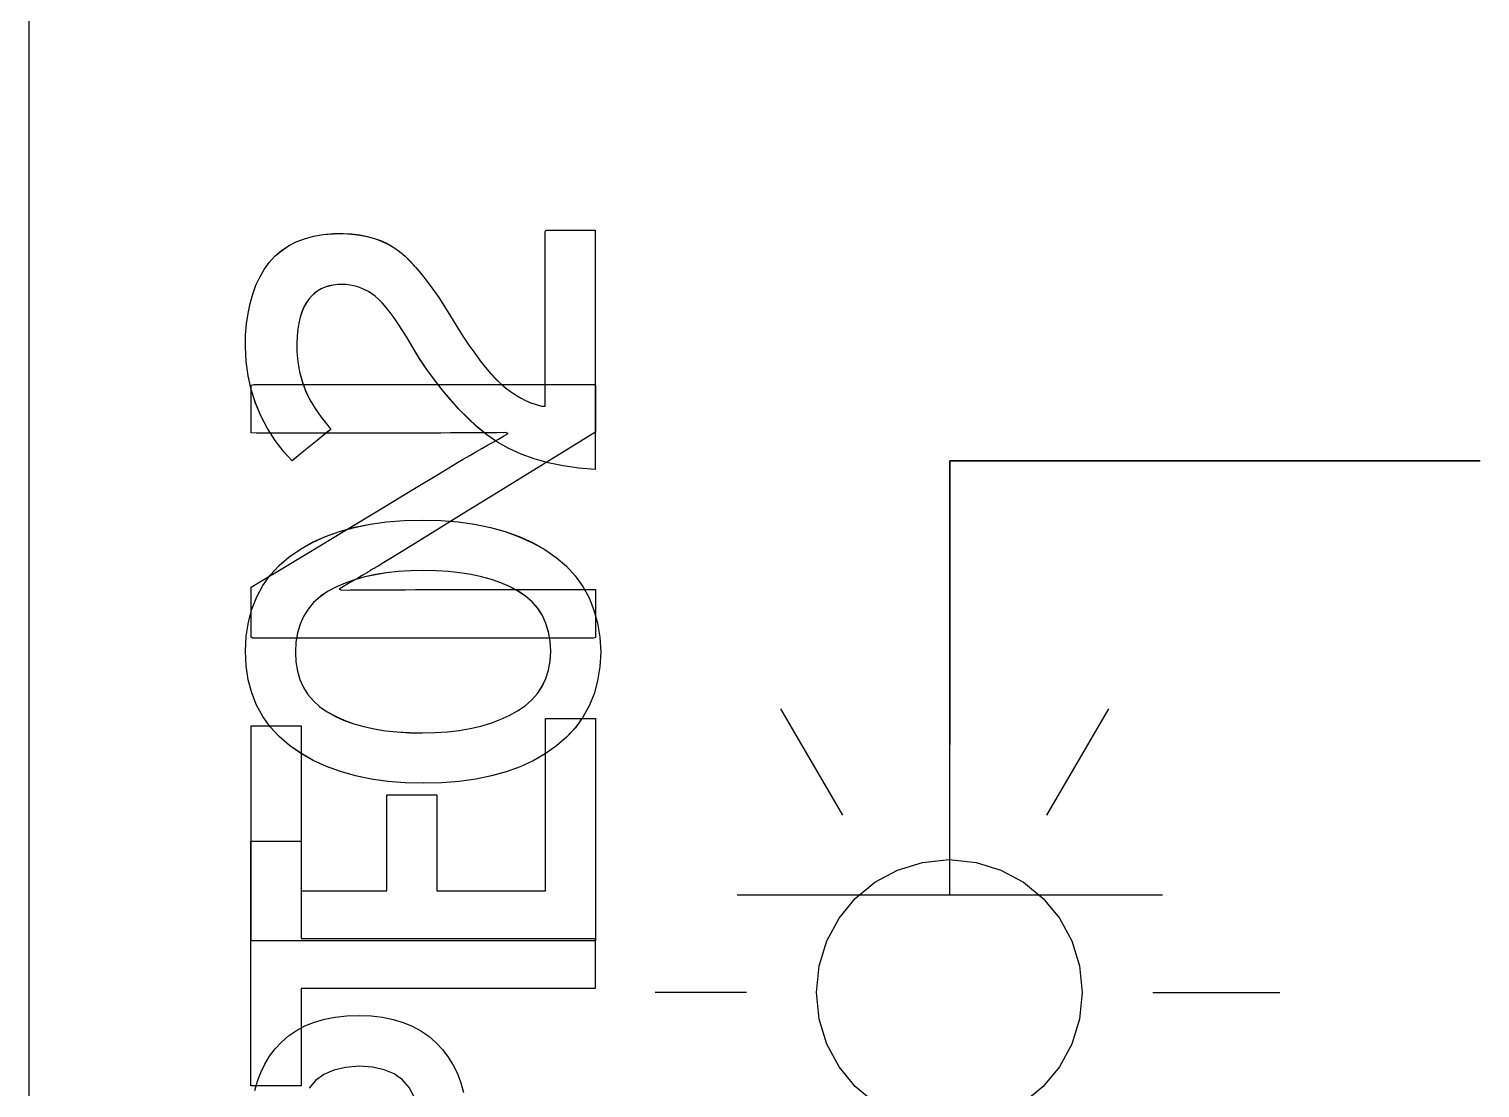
# Model space of a CAD drawing. Extents: x 1 to 47.7, y 0.2 to 35.
# Drawn here: x 34.5485 to 34.9579, y 3.8583 to 4.157 of the extents above; entities that cross this region are included whole.
import ezdxf

# ---------------------------------------------------------------- set-up
doc = ezdxf.new("R2010")
doc.units = 0
doc.header["$MEASUREMENT"] = 0
for name, color, linetype in [('5_1___24__TARGET_LEDS___12', 7, 'CONTINUOUS'), ('6_2___8__INDEPENDENT_INPUT', 7, 'CONTINUOUS'), ('6_3___8__OPTOISO_INDEPENDE', 7, 'CONTINUOUS'), ('6_4___24__OPTOISO_INDEPEND', 7, 'CONTINUOUS'), ('6_6___8__INDEPENDENT_INPUT', 7, 'CONTINUOUS'), ('6_7___8__OPTOISO_INDEPENDE', 7, 'CONTINUOUS'), ('7_0_____DWG', 7, 'CONTINUOUS')]:
    doc.layers.add(name, color=color, linetype=linetype)

msp = doc.modelspace()

# ---------------------------------------------------------------- linework, layer by layer
at = {"layer": '5_1___24__TARGET_LEDS___12'}
msp.add_lwpolyline([(34.70836, 4.04327), (34.70614, 4.0419), (34.7002, 4.03824), (34.69166, 4.03299), (34.68162, 4.0268), (34.67119, 4.02038), (34.66146, 4.01439), (34.65356, 4.00952), (34.64857, 4.00645), (34.64696, 4.00547), (34.64544, 4.00456), (34.64396, 4.00368), (34.64252, 4.00283), (34.64112, 4.002), (34.63977, 4.00121), (34.63847, 4.00044), (34.6372, 3.99971), (34.63598, 3.999), (34.63677, 3.99871), (34.63911, 3.99872), (34.64152, 3.99872), (34.644, 3.99873), (34.64657, 3.99875), (34.6492, 3.99876), (34.65192, 3.99879), (34.65471, 3.99881), (34.65757, 3.99884), (34.65935, 3.99885), (34.66387, 3.99885), (34.67068, 3.99885), (34.67886, 3.99885), (34.68749, 3.99885), (34.69567, 3.99885), (34.70247, 3.99885), (34.70699, 3.99885), (34.70836, 3.99884), (34.70836, 3.9982), (34.70836, 3.99677), (34.70836, 3.99479), (34.70836, 3.9925), (34.70836, 3.99016), (34.70836, 3.98802), (34.70836, 3.98632), (34.70836, 3.98532), (34.70768, 3.98515), (34.70138, 3.98515), (34.68992, 3.98515), (34.67507, 3.98515), (34.65857, 3.98515), (34.64221, 3.98515), (34.62773, 3.98515), (34.6169, 3.98515), (34.61149, 3.98515), (34.61118, 3.98542), (34.61118, 3.9866), (34.61118, 3.98847), (34.61118, 3.99076), (34.61118, 3.99323), (34.61118, 3.9956), (34.61118, 3.99761), (34.61118, 3.99901), (34.61118, 3.99954), (34.61334, 4.00084), (34.61912, 4.00433), (34.62743, 4.00934), (34.6372, 4.01523), (34.64735, 4.02136), (34.65681, 4.02707), (34.66451, 4.03171), (34.66936, 4.03464), (34.67102, 4.03563), (34.67282, 4.03668), (34.67457, 4.03769), (34.67625, 4.03865), (34.67786, 4.03957), (34.67942, 4.04045), (34.68091, 4.04129), (34.68234, 4.04208), (34.68371, 4.04283), (34.68293, 4.04312), (34.68052, 4.04309), (34.67804, 4.04307), (34.6755, 4.04305), (34.67288, 4.04303), (34.6702, 4.04302), (34.66745, 4.04301), (34.66464, 4.043), (34.66175, 4.043), (34.65998, 4.043), (34.65547, 4.043), (34.6487, 4.043), (34.64056, 4.043), (34.63196, 4.043), (34.62382, 4.043), (34.61704, 4.043), (34.61254, 4.043), (34.61118, 4.04301), (34.61118, 4.04364), (34.61118, 4.04507), (34.61118, 4.04706), (34.61118, 4.04934), (34.61118, 4.05168), (34.61118, 4.05382), (34.61118, 4.05552), (34.61118, 4.05653), (34.61186, 4.05669), (34.61816, 4.05669), (34.62962, 4.05669), (34.64447, 4.05669), (34.66096, 4.05669), (34.67733, 4.05669), (34.69181, 4.05669), (34.70264, 4.05669), (34.70805, 4.05669), (34.70836, 4.05644), (34.70836, 4.05534), (34.70836, 4.0536), (34.70836, 4.05146), (34.70836, 4.04916), (34.70836, 4.04695), (34.70836, 4.04506), (34.70836, 4.04376)], close=True, dxfattribs=at)
for points in [[(34.95798, 4.03519), (34.80829, 4.03519), (34.80828, 3.95518)], [(34.77814, 3.93519), (34.76065, 3.96521)], [(34.83568, 3.93519), (34.85318, 3.96521)], [(34.70836, 3.89977), (34.61118, 3.89977), (34.61118, 3.96042), (34.62528, 3.96042), (34.62528, 3.91387), (34.64943, 3.91387), (34.64943, 3.94092), (34.66353, 3.94092), (34.66353, 3.91387), (34.69425, 3.91387), (34.69425, 3.96247), (34.70836, 3.96247), (34.70836, 3.89977)], [(34.78719, 3.85409), (34.78164, 3.85867), (34.77706, 3.86422), (34.7736, 3.87059), (34.77142, 3.87763), (34.77066, 3.88518), (34.77142, 3.89274), (34.7736, 3.89977), (34.77706, 3.90614), (34.78164, 3.91169), (34.78719, 3.91627), (34.79357, 3.91972), (34.80061, 3.9219), (34.80817, 3.92267), (34.81573, 3.9219), (34.82276, 3.91972), (34.82913, 3.91627), (34.83468, 3.91169), (34.83926, 3.90614), (34.84271, 3.89977), (34.8449, 3.89274), (34.84566, 3.88518), (34.8449, 3.87763), (34.84271, 3.87059), (34.83926, 3.86422), (34.83468, 3.85867), (34.82913, 3.85409)], [(34.75094, 3.88518), (34.72515, 3.88518)], [(34.86566, 3.88518), (34.90141, 3.88518)], [(34.61217, 3.85751), (34.61291, 3.86014), (34.61385, 3.86262), (34.61499, 3.86497), (34.61634, 3.86719), (34.6179, 3.86926), (34.61968, 3.87121), (34.62169, 3.87295), (34.62391, 3.87446), (34.62634, 3.87574), (34.62898, 3.87679), (34.63182, 3.87762), (34.63487, 3.87822), (34.63813, 3.8786), (34.6416, 3.87874), (34.645, 3.87859), (34.6482, 3.87821), (34.65121, 3.8776), (34.65402, 3.87676), (34.65663, 3.87569), (34.65905, 3.87439), (34.66128, 3.87285), (34.66331, 3.87109), (34.66514, 3.86911), (34.66676, 3.86699), (34.66817, 3.86471), (34.66936, 3.86229), (34.67034, 3.85971), (34.67111, 3.85699)], [(34.65713, 3.85572), (34.65576, 3.85836), (34.6539, 3.86052), (34.65155, 3.8622), (34.64872, 3.86341), (34.6454, 3.86413), (34.6416, 3.86437), (34.6378, 3.86404), (34.63448, 3.86326), (34.63166, 3.86202), (34.62933, 3.86033), (34.62748, 3.85818)]]:
    msp.add_lwpolyline(points, dxfattribs=at)
at = {"layer": '6_2___8__INDEPENDENT_INPUT'}
for points in [[(34.70825, 4.0327), (34.70359, 4.03311), (34.69917, 4.03375), (34.69498, 4.03462), (34.69104, 4.03573), (34.68733, 4.03707), (34.68386, 4.03865), (34.68063, 4.04046), (34.67763, 4.04251), (34.67488, 4.0448), (34.67229, 4.04724), (34.66979, 4.04977), (34.66738, 4.05241), (34.66507, 4.05516), (34.66285, 4.058), (34.66073, 4.06094), (34.6587, 4.06398), (34.65676, 4.06713), (34.65515, 4.06987), (34.65388, 4.0719), (34.65266, 4.07377), (34.65148, 4.07548), (34.65034, 4.07702), (34.64925, 4.0784), (34.64819, 4.07962), (34.64717, 4.08068), (34.64619, 4.08158), (34.64523, 4.08229), (34.64425, 4.0829), (34.64325, 4.08343), (34.64224, 4.08388), (34.64121, 4.08425), (34.64016, 4.08454), (34.63909, 4.08474), (34.638, 4.08487), (34.6369, 4.08492), (34.63559, 4.08488), (34.63433, 4.08473), (34.63313, 4.08448), (34.632, 4.08412), (34.63095, 4.08366), (34.62995, 4.08309), (34.62903, 4.08241), (34.62818, 4.08163), (34.6274, 4.08074), (34.62666, 4.07968), (34.62602, 4.07848), (34.62546, 4.07714), (34.625, 4.07565), (34.62463, 4.07403), (34.62434, 4.07226), (34.62415, 4.07036), (34.62404, 4.06831), (34.62406, 4.0659), (34.62432, 4.06306), (34.62481, 4.06028), (34.62555, 4.05758), (34.62652, 4.05495), (34.62774, 4.0524), (34.62919, 4.04991), (34.63088, 4.0475), (34.6328, 4.04515), (34.63361, 4.04403), (34.63282, 4.04339), (34.63147, 4.04229), (34.62976, 4.0409), (34.62789, 4.03938), (34.62605, 4.03789), (34.62444, 4.03658), (34.62325, 4.03562), (34.62269, 4.03516), (34.62048, 4.03761), (34.61797, 4.04089), (34.61578, 4.0443), (34.61391, 4.04783), (34.61238, 4.05148), (34.61117, 4.05525), (34.61029, 4.05915), (34.60974, 4.06317), (34.60951, 4.06731), (34.60959, 4.07063), (34.60984, 4.07377), (34.61026, 4.07675), (34.61084, 4.07956), (34.61158, 4.0822), (34.61249, 4.08468), (34.61357, 4.08699), (34.61481, 4.08913), (34.61623, 4.09111), (34.61787, 4.09288), (34.61969, 4.09444), (34.6217, 4.09579), (34.62388, 4.09691), (34.62623, 4.09782), (34.62877, 4.09851), (34.63148, 4.09899), (34.63437, 4.09925), (34.63714, 4.09928), (34.63952, 4.09915), (34.64178, 4.09887), (34.64393, 4.09845), (34.64597, 4.09788), (34.64791, 4.09717), (34.64973, 4.09632), (34.65145, 4.09533), (34.65305, 4.09419), (34.65458, 4.09286), (34.65612, 4.09135), (34.65767, 4.08966), (34.65925, 4.08781), (34.66085, 4.08578), (34.66246, 4.08358), (34.6641, 4.08122), (34.66575, 4.07868), (34.66743, 4.07597), (34.6692, 4.07306), (34.67093, 4.07034), (34.67261, 4.06781), (34.67424, 4.0655), (34.67581, 4.06338), (34.67732, 4.06147), (34.67879, 4.05976), (34.68019, 4.05825), (34.68155, 4.05694), (34.68292, 4.05578), (34.68431, 4.05472), (34.68573, 4.05377), (34.68716, 4.05293), (34.68862, 4.05219), (34.6901, 4.05156), (34.6916, 4.05103), (34.69312, 4.05061), (34.69415, 4.0506), (34.69415, 4.05349), (34.69415, 4.05908), (34.69415, 4.0665), (34.69415, 4.07484), (34.69415, 4.08324), (34.69415, 4.0908), (34.69415, 4.09664), (34.69415, 4.09988), (34.69431, 4.10025), (34.69532, 4.10025), (34.69704, 4.10025), (34.69921, 4.10025), (34.7016, 4.10025), (34.70395, 4.10025), (34.706, 4.10025), (34.70751, 4.10025), (34.70823, 4.10025), (34.70825, 4.09875), (34.70825, 4.09306), (34.70825, 4.08424), (34.70825, 4.07348), (34.70825, 4.062), (34.70825, 4.05098), (34.70825, 4.04162), (34.70825, 4.03513)], [(34.65949, 4.01846), (34.66464, 4.01833), (34.66955, 4.01794), (34.67422, 4.01729), (34.67865, 4.01638), (34.68284, 4.01521), (34.68679, 4.01378), (34.69051, 4.01209), (34.69399, 4.01013), (34.69722, 4.00792), (34.7001, 4.00544), (34.70261, 4.00272), (34.70474, 3.99975), (34.7065, 3.99654), (34.70789, 3.99307), (34.7089, 3.98936), (34.70954, 3.98541), (34.70981, 3.9812), (34.70955, 3.97704), (34.70891, 3.97312), (34.70791, 3.96945), (34.70653, 3.96602), (34.70479, 3.96283), (34.70267, 3.95989), (34.70019, 3.95719), (34.69734, 3.95474), (34.69416, 3.95253), (34.69073, 3.95057), (34.68706, 3.94888), (34.68313, 3.94745), (34.67896, 3.94628), (34.67454, 3.94537), (34.66986, 3.94472), (34.66494, 3.94433), (34.65976, 3.9442), (34.6546, 3.94433), (34.64968, 3.94473), (34.645, 3.94539), (34.64056, 3.94632), (34.63636, 3.9475), (34.6324, 3.94896), (34.62868, 3.95067), (34.6252, 3.95265), (34.62196, 3.95489), (34.61907, 3.95737), (34.61656, 3.96009), (34.61444, 3.96305), (34.61269, 3.96625), (34.61132, 3.9697), (34.61034, 3.97338), (34.60973, 3.9773), (34.60951, 3.98146), (34.60976, 3.98566), (34.61038, 3.98961), (34.61136, 3.99331), (34.61272, 3.99677), (34.61445, 3.99997), (34.61655, 4.00291), (34.61902, 4.00561), (34.62186, 4.00805), (34.62504, 4.01024), (34.62848, 4.01217), (34.63217, 4.01384), (34.6361, 4.01525), (34.64028, 4.01641), (34.64471, 4.0173), (34.64939, 4.01795), (34.65432, 4.01833)], [(34.65976, 4.00422), (34.65614, 4.00415), (34.65268, 4.00393), (34.64936, 4.00356), (34.6462, 4.00305), (34.6432, 4.0024), (34.64034, 4.0016), (34.63764, 4.00065), (34.63509, 3.99956), (34.63271, 3.9983), (34.63061, 3.99684), (34.62878, 3.99518), (34.62722, 3.99333), (34.62595, 3.99129), (34.62495, 3.98906), (34.62423, 3.98663), (34.62378, 3.98401), (34.62362, 3.9812), (34.62378, 3.97843), (34.62422, 3.97585), (34.62493, 3.97346), (34.62592, 3.97126), (34.62718, 3.96925), (34.62871, 3.96743), (34.63052, 3.96579), (34.63259, 3.96435), (34.63492, 3.96309), (34.63742, 3.96197), (34.64009, 3.961), (34.64291, 3.96019), (34.6459, 3.95953), (34.64905, 3.95903), (34.65237, 3.95868), (34.65585, 3.95848), (34.65949, 3.95844), (34.66309, 3.95852), (34.66653, 3.95875), (34.66982, 3.95913), (34.67295, 3.95966), (34.67593, 3.96035), (34.67875, 3.96119), (34.68141, 3.96218), (34.68392, 3.96333), (34.68631, 3.96462), (34.68848, 3.96607), (34.69037, 3.96771), (34.69198, 3.96954), (34.6933, 3.97155), (34.69433, 3.97375), (34.69507, 3.97613), (34.69553, 3.9787), (34.69571, 3.98146), (34.69554, 3.98427), (34.69508, 3.98689), (34.69435, 3.9893), (34.69333, 3.99153), (34.69203, 3.99355), (34.69044, 3.99538), (34.68858, 3.99701), (34.68643, 3.99845), (34.68407, 3.99968), (34.68159, 4.00074), (34.67895, 4.00166), (34.67615, 4.00244), (34.6732, 4.00308), (34.67008, 4.00358), (34.6668, 4.00393), (34.66336, 4.00415)]]:
    msp.add_lwpolyline(points, close=True, dxfattribs=at)
for points in [[(34.80829, 3.91269), (34.80829, 4.03519), (34.95794, 4.03519)], [(34.62531, 3.90039), (34.70825, 3.90039), (34.70825, 3.88628), (34.62531, 3.88628), (34.62531, 3.85883), (34.61107, 3.85883), (34.61107, 3.92788), (34.62531, 3.92788), (34.62531, 3.90039)], [(34.7483, 3.91269), (34.8683, 3.91269)]]:
    msp.add_lwpolyline(points, dxfattribs=at)
at = {"layer": '6_3___8__OPTOISO_INDEPENDE'}
for points in [[(34.70825, 4.0327), (34.70359, 4.03311), (34.69917, 4.03375), (34.69498, 4.03462), (34.69104, 4.03573), (34.68733, 4.03707), (34.68386, 4.03865), (34.68063, 4.04046), (34.67763, 4.04251), (34.67488, 4.0448), (34.67229, 4.04724), (34.66979, 4.04977), (34.66738, 4.05241), (34.66507, 4.05516), (34.66285, 4.058), (34.66073, 4.06094), (34.6587, 4.06398), (34.65676, 4.06713), (34.65515, 4.06987), (34.65388, 4.0719), (34.65266, 4.07377), (34.65148, 4.07548), (34.65034, 4.07702), (34.64925, 4.0784), (34.64819, 4.07962), (34.64717, 4.08068), (34.64619, 4.08158), (34.64523, 4.08229), (34.64425, 4.0829), (34.64325, 4.08343), (34.64224, 4.08388), (34.64121, 4.08425), (34.64016, 4.08454), (34.63909, 4.08474), (34.638, 4.08487), (34.6369, 4.08492), (34.63559, 4.08488), (34.63433, 4.08473), (34.63313, 4.08448), (34.632, 4.08412), (34.63095, 4.08366), (34.62995, 4.08309), (34.62903, 4.08241), (34.62818, 4.08163), (34.6274, 4.08074), (34.62666, 4.07968), (34.62602, 4.07848), (34.62546, 4.07714), (34.625, 4.07565), (34.62463, 4.07403), (34.62434, 4.07226), (34.62415, 4.07036), (34.62404, 4.06831), (34.62406, 4.0659), (34.62432, 4.06306), (34.62481, 4.06028), (34.62555, 4.05758), (34.62652, 4.05495), (34.62774, 4.0524), (34.62919, 4.04991), (34.63088, 4.0475), (34.6328, 4.04515), (34.63361, 4.04403), (34.63282, 4.04339), (34.63147, 4.04229), (34.62976, 4.0409), (34.62789, 4.03938), (34.62605, 4.03789), (34.62444, 4.03658), (34.62325, 4.03562), (34.62269, 4.03516), (34.62048, 4.03761), (34.61797, 4.04089), (34.61578, 4.0443), (34.61391, 4.04783), (34.61238, 4.05148), (34.61117, 4.05525), (34.61029, 4.05915), (34.60974, 4.06317), (34.60951, 4.06731), (34.60959, 4.07063), (34.60984, 4.07377), (34.61026, 4.07675), (34.61084, 4.07956), (34.61158, 4.0822), (34.61249, 4.08468), (34.61357, 4.08699), (34.61481, 4.08913), (34.61623, 4.09111), (34.61787, 4.09288), (34.61969, 4.09444), (34.6217, 4.09579), (34.62388, 4.09691), (34.62623, 4.09782), (34.62877, 4.09851), (34.63148, 4.09899), (34.63437, 4.09925), (34.63714, 4.09928), (34.63952, 4.09915), (34.64178, 4.09887), (34.64393, 4.09845), (34.64597, 4.09788), (34.64791, 4.09717), (34.64973, 4.09632), (34.65145, 4.09533), (34.65305, 4.09419), (34.65458, 4.09286), (34.65612, 4.09135), (34.65767, 4.08966), (34.65925, 4.08781), (34.66085, 4.08578), (34.66246, 4.08358), (34.6641, 4.08122), (34.66575, 4.07868), (34.66743, 4.07597), (34.6692, 4.07306), (34.67093, 4.07034), (34.67261, 4.06781), (34.67424, 4.0655), (34.67581, 4.06338), (34.67732, 4.06147), (34.67879, 4.05976), (34.68019, 4.05825), (34.68155, 4.05694), (34.68292, 4.05578), (34.68431, 4.05472), (34.68573, 4.05377), (34.68716, 4.05293), (34.68862, 4.05219), (34.6901, 4.05156), (34.6916, 4.05103), (34.69312, 4.05061), (34.69415, 4.0506), (34.69415, 4.05349), (34.69415, 4.05908), (34.69415, 4.0665), (34.69415, 4.07484), (34.69415, 4.08324), (34.69415, 4.0908), (34.69415, 4.09664), (34.69415, 4.09988), (34.69431, 4.10025), (34.69532, 4.10025), (34.69704, 4.10025), (34.69921, 4.10025), (34.7016, 4.10025), (34.70395, 4.10025), (34.706, 4.10025), (34.70751, 4.10025), (34.70823, 4.10025), (34.70825, 4.09875), (34.70825, 4.09306), (34.70825, 4.08424), (34.70825, 4.07348), (34.70825, 4.062), (34.70825, 4.05098), (34.70825, 4.04162), (34.70825, 4.03513)], [(34.65949, 4.01846), (34.66464, 4.01833), (34.66955, 4.01794), (34.67422, 4.01729), (34.67865, 4.01638), (34.68284, 4.01521), (34.68679, 4.01378), (34.69051, 4.01209), (34.69399, 4.01013), (34.69722, 4.00792), (34.7001, 4.00544), (34.70261, 4.00272), (34.70474, 3.99975), (34.7065, 3.99654), (34.70789, 3.99307), (34.7089, 3.98936), (34.70954, 3.98541), (34.70981, 3.9812), (34.70955, 3.97704), (34.70891, 3.97312), (34.70791, 3.96945), (34.70653, 3.96602), (34.70479, 3.96283), (34.70267, 3.95989), (34.70019, 3.95719), (34.69734, 3.95474), (34.69416, 3.95253), (34.69073, 3.95057), (34.68706, 3.94888), (34.68313, 3.94745), (34.67896, 3.94628), (34.67454, 3.94537), (34.66986, 3.94472), (34.66494, 3.94433), (34.65976, 3.9442), (34.6546, 3.94433), (34.64968, 3.94473), (34.645, 3.94539), (34.64056, 3.94632), (34.63636, 3.9475), (34.6324, 3.94896), (34.62868, 3.95067), (34.6252, 3.95265), (34.62196, 3.95489), (34.61907, 3.95737), (34.61656, 3.96009), (34.61444, 3.96305), (34.61269, 3.96625), (34.61132, 3.9697), (34.61034, 3.97338), (34.60973, 3.9773), (34.60951, 3.98146), (34.60976, 3.98566), (34.61038, 3.98961), (34.61136, 3.99331), (34.61272, 3.99677), (34.61445, 3.99997), (34.61655, 4.00291), (34.61902, 4.00561), (34.62186, 4.00805), (34.62504, 4.01024), (34.62848, 4.01217), (34.63217, 4.01384), (34.6361, 4.01525), (34.64028, 4.01641), (34.64471, 4.0173), (34.64939, 4.01795), (34.65432, 4.01833)], [(34.65976, 4.00422), (34.65614, 4.00415), (34.65268, 4.00393), (34.64936, 4.00356), (34.6462, 4.00305), (34.6432, 4.0024), (34.64034, 4.0016), (34.63764, 4.00065), (34.63509, 3.99956), (34.63271, 3.9983), (34.63061, 3.99684), (34.62878, 3.99518), (34.62722, 3.99333), (34.62595, 3.99129), (34.62495, 3.98906), (34.62423, 3.98663), (34.62378, 3.98401), (34.62362, 3.9812), (34.62378, 3.97843), (34.62422, 3.97585), (34.62493, 3.97346), (34.62592, 3.97126), (34.62718, 3.96925), (34.62871, 3.96743), (34.63052, 3.96579), (34.63259, 3.96435), (34.63492, 3.96309), (34.63742, 3.96197), (34.64009, 3.961), (34.64291, 3.96019), (34.6459, 3.95953), (34.64905, 3.95903), (34.65237, 3.95868), (34.65585, 3.95848), (34.65949, 3.95844), (34.66309, 3.95852), (34.66653, 3.95875), (34.66982, 3.95913), (34.67295, 3.95966), (34.67593, 3.96035), (34.67875, 3.96119), (34.68141, 3.96218), (34.68392, 3.96333), (34.68631, 3.96462), (34.68848, 3.96607), (34.69037, 3.96771), (34.69198, 3.96954), (34.6933, 3.97155), (34.69433, 3.97375), (34.69507, 3.97613), (34.69553, 3.9787), (34.69571, 3.98146), (34.69554, 3.98427), (34.69508, 3.98689), (34.69435, 3.9893), (34.69333, 3.99153), (34.69203, 3.99355), (34.69044, 3.99538), (34.68858, 3.99701), (34.68643, 3.99845), (34.68407, 3.99968), (34.68159, 4.00074), (34.67895, 4.00166), (34.67615, 4.00244), (34.6732, 4.00308), (34.67008, 4.00358), (34.6668, 4.00393), (34.66336, 4.00415)]]:
    msp.add_lwpolyline(points, close=True, dxfattribs=at)
for points in [[(34.80829, 3.91269), (34.80829, 4.03519), (34.95794, 4.03519)], [(34.62531, 3.90039), (34.70825, 3.90039), (34.70825, 3.88628), (34.62531, 3.88628), (34.62531, 3.85883), (34.61107, 3.85883), (34.61107, 3.92788), (34.62531, 3.92788), (34.62531, 3.90039)], [(34.7483, 3.91269), (34.8683, 3.91269)]]:
    msp.add_lwpolyline(points, dxfattribs=at)
at = {"layer": '6_4___24__OPTOISO_INDEPEND'}
for points in [[(34.70825, 4.03269), (34.70359, 4.03309), (34.69917, 4.03373), (34.69498, 4.03461), (34.69104, 4.03571), (34.68733, 4.03706), (34.68386, 4.03864), (34.68063, 4.04045), (34.67763, 4.0425), (34.67488, 4.04479), (34.67229, 4.04722), (34.66979, 4.04976), (34.66738, 4.0524), (34.66507, 4.05514), (34.66285, 4.05798), (34.66073, 4.06093), (34.6587, 4.06397), (34.65676, 4.06711), (34.65515, 4.06986), (34.65388, 4.07189), (34.65266, 4.07376), (34.65148, 4.07546), (34.65034, 4.07701), (34.64925, 4.07839), (34.64819, 4.07961), (34.64717, 4.08067), (34.64619, 4.08157), (34.64523, 4.08228), (34.64425, 4.08289), (34.64325, 4.08342), (34.64224, 4.08387), (34.64121, 4.08423), (34.64016, 4.08452), (34.63909, 4.08473), (34.638, 4.08486), (34.6369, 4.08491), (34.63559, 4.08486), (34.63433, 4.08472), (34.63313, 4.08447), (34.632, 4.08411), (34.63095, 4.08364), (34.62995, 4.08308), (34.62903, 4.0824), (34.62818, 4.08162), (34.6274, 4.08073), (34.62666, 4.07967), (34.62602, 4.07847), (34.62546, 4.07712), (34.625, 4.07564), (34.62463, 4.07402), (34.62434, 4.07225), (34.62415, 4.07034), (34.62404, 4.0683), (34.62406, 4.06589), (34.62432, 4.06304), (34.62481, 4.06027), (34.62555, 4.05757), (34.62652, 4.05494), (34.62774, 4.05238), (34.62919, 4.0499), (34.63088, 4.04748), (34.6328, 4.04514), (34.63361, 4.04402), (34.63282, 4.04337), (34.63147, 4.04228), (34.62976, 4.04089), (34.62789, 4.03937), (34.62605, 4.03787), (34.62444, 4.03657), (34.62325, 4.0356), (34.62269, 4.03515), (34.62048, 4.0376), (34.61797, 4.04088), (34.61578, 4.04428), (34.61391, 4.04781), (34.61238, 4.05146), (34.61117, 4.05524), (34.61029, 4.05914), (34.60974, 4.06316), (34.60951, 4.0673), (34.60959, 4.07061), (34.60984, 4.07376), (34.61026, 4.07673), (34.61084, 4.07955), (34.61158, 4.08219), (34.61249, 4.08467), (34.61357, 4.08698), (34.61481, 4.08912), (34.61623, 4.0911), (34.61787, 4.09287), (34.61969, 4.09443), (34.6217, 4.09577), (34.62388, 4.0969), (34.62623, 4.0978), (34.62877, 4.0985), (34.63148, 4.09897), (34.63437, 4.09923), (34.63714, 4.09927), (34.63952, 4.09913), (34.64178, 4.09885), (34.64393, 4.09843), (34.64597, 4.09787), (34.64791, 4.09716), (34.64973, 4.09631), (34.65145, 4.09531), (34.65305, 4.09417), (34.65458, 4.09285), (34.65612, 4.09133), (34.65767, 4.08965), (34.65925, 4.08779), (34.66085, 4.08577), (34.66246, 4.08357), (34.6641, 4.0812), (34.66575, 4.07866), (34.66743, 4.07595), (34.6692, 4.07305), (34.67093, 4.07032), (34.67261, 4.0678), (34.67424, 4.06548), (34.67581, 4.06337), (34.67732, 4.06145), (34.67879, 4.05974), (34.68019, 4.05823), (34.68155, 4.05693), (34.68292, 4.05577), (34.68431, 4.05471), (34.68573, 4.05376), (34.68716, 4.05292), (34.68862, 4.05218), (34.6901, 4.05154), (34.6916, 4.05102), (34.69312, 4.0506), (34.69415, 4.05058), (34.69415, 4.05348), (34.69415, 4.05907), (34.69415, 4.06648), (34.69415, 4.07483), (34.69415, 4.08323), (34.69415, 4.09079), (34.69415, 4.09663), (34.69415, 4.09986), (34.69431, 4.10023), (34.69532, 4.10023), (34.69704, 4.10023), (34.69921, 4.10023), (34.7016, 4.10023), (34.70395, 4.10023), (34.706, 4.10023), (34.70751, 4.10023), (34.70823, 4.10023), (34.70825, 4.09874), (34.70825, 4.09304), (34.70825, 4.08422), (34.70825, 4.07347), (34.70825, 4.06198), (34.70825, 4.05096), (34.70825, 4.04161), (34.70825, 4.03512)], [(34.65949, 4.01845), (34.66464, 4.01832), (34.66955, 4.01793), (34.67422, 4.01728), (34.67865, 4.01636), (34.68284, 4.01519), (34.68679, 4.01376), (34.69051, 4.01207), (34.69399, 4.01012), (34.69722, 4.0079), (34.7001, 4.00543), (34.70261, 4.00271), (34.70474, 3.99974), (34.7065, 3.99652), (34.70789, 3.99306), (34.7089, 3.98935), (34.70954, 3.98539), (34.70981, 3.98119), (34.70955, 3.97703), (34.70891, 3.97311), (34.70791, 3.96943), (34.70653, 3.966), (34.70479, 3.96282), (34.70267, 3.95988), (34.70019, 3.95718), (34.69734, 3.95472), (34.69416, 3.95251), (34.69073, 3.95056), (34.68706, 3.94887), (34.68313, 3.94744), (34.67896, 3.94627), (34.67454, 3.94536), (34.66986, 3.94471), (34.66494, 3.94432), (34.65976, 3.94419), (34.6546, 3.94432), (34.64968, 3.94472), (34.645, 3.94538), (34.64056, 3.9463), (34.63636, 3.94749), (34.6324, 3.94894), (34.62868, 3.95066), (34.6252, 3.95263), (34.62196, 3.95487), (34.61907, 3.95735), (34.61656, 3.96008), (34.61444, 3.96304), (34.61269, 3.96624), (34.61132, 3.96968), (34.61034, 3.97336), (34.60973, 3.97729), (34.60951, 3.98145), (34.60976, 3.98565), (34.61038, 3.9896), (34.61136, 3.9933), (34.61272, 3.99675), (34.61445, 3.99995), (34.61655, 4.0029), (34.61902, 4.0056), (34.62186, 4.00804), (34.62504, 4.01023), (34.62848, 4.01215), (34.63217, 4.01382), (34.6361, 4.01524), (34.64028, 4.01639), (34.64471, 4.01729), (34.64939, 4.01793), (34.65432, 4.01832)], [(34.65976, 4.0042), (34.65614, 4.00413), (34.65268, 4.00391), (34.64936, 4.00355), (34.6462, 4.00304), (34.6432, 4.00239), (34.64034, 4.00158), (34.63764, 4.00064), (34.63509, 3.99954), (34.63271, 3.99828), (34.63061, 3.99682), (34.62878, 3.99517), (34.62722, 3.99332), (34.62595, 3.99128), (34.62495, 3.98905), (34.62423, 3.98662), (34.62378, 3.984), (34.62362, 3.98119), (34.62378, 3.97842), (34.62422, 3.97584), (34.62493, 3.97345), (34.62592, 3.97125), (34.62718, 3.96923), (34.62871, 3.96741), (34.63052, 3.96578), (34.63259, 3.96434), (34.63492, 3.96307), (34.63742, 3.96195), (34.64009, 3.96099), (34.64291, 3.96018), (34.6459, 3.95952), (34.64905, 3.95902), (34.65237, 3.95867), (34.65585, 3.95847), (34.65949, 3.95843), (34.66309, 3.9585), (34.66653, 3.95873), (34.66982, 3.95911), (34.67295, 3.95965), (34.67593, 3.96033), (34.67875, 3.96117), (34.68141, 3.96217), (34.68392, 3.96332), (34.68631, 3.96461), (34.68848, 3.96606), (34.69037, 3.9677), (34.69198, 3.96953), (34.6933, 3.97154), (34.69433, 3.97374), (34.69507, 3.97612), (34.69553, 3.97869), (34.69571, 3.98145), (34.69554, 3.98426), (34.69508, 3.98687), (34.69435, 3.98929), (34.69333, 3.99151), (34.69203, 3.99354), (34.69044, 3.99537), (34.68858, 3.997), (34.68643, 3.99843), (34.68407, 3.99966), (34.68159, 4.00073), (34.67895, 4.00165), (34.67615, 4.00243), (34.6732, 4.00307), (34.67008, 4.00357), (34.6668, 4.00392), (34.66336, 4.00413)]]:
    msp.add_lwpolyline(points, close=True, dxfattribs=at)
for points in [[(34.80829, 3.91269), (34.80829, 4.03519), (34.95794, 4.03519)], [(34.62531, 3.90038), (34.70825, 3.90038), (34.70825, 3.88627), (34.62531, 3.88627), (34.62531, 3.85882), (34.61107, 3.85882), (34.61107, 3.92787), (34.62531, 3.92787), (34.62531, 3.90038)], [(34.74828, 3.91269), (34.86829, 3.91269)]]:
    msp.add_lwpolyline(points, dxfattribs=at)
at = {"layer": '6_6___8__INDEPENDENT_INPUT'}
for points in [[(34.70825, 4.0327), (34.70359, 4.03311), (34.69917, 4.03375), (34.69498, 4.03462), (34.69104, 4.03573), (34.68733, 4.03707), (34.68386, 4.03865), (34.68063, 4.04046), (34.67763, 4.04251), (34.67488, 4.0448), (34.67229, 4.04724), (34.66979, 4.04977), (34.66738, 4.05241), (34.66507, 4.05516), (34.66285, 4.058), (34.66073, 4.06094), (34.6587, 4.06398), (34.65676, 4.06713), (34.65515, 4.06987), (34.65388, 4.0719), (34.65266, 4.07377), (34.65148, 4.07548), (34.65034, 4.07702), (34.64925, 4.0784), (34.64819, 4.07962), (34.64717, 4.08068), (34.64619, 4.08158), (34.64523, 4.08229), (34.64425, 4.0829), (34.64325, 4.08343), (34.64224, 4.08388), (34.64121, 4.08425), (34.64016, 4.08454), (34.63909, 4.08474), (34.638, 4.08487), (34.6369, 4.08492), (34.63559, 4.08488), (34.63433, 4.08473), (34.63313, 4.08448), (34.632, 4.08412), (34.63095, 4.08366), (34.62995, 4.08309), (34.62903, 4.08241), (34.62818, 4.08163), (34.6274, 4.08074), (34.62666, 4.07968), (34.62602, 4.07848), (34.62546, 4.07714), (34.625, 4.07565), (34.62463, 4.07403), (34.62434, 4.07226), (34.62415, 4.07036), (34.62404, 4.06831), (34.62406, 4.0659), (34.62432, 4.06306), (34.62481, 4.06028), (34.62555, 4.05758), (34.62652, 4.05495), (34.62774, 4.0524), (34.62919, 4.04991), (34.63088, 4.0475), (34.6328, 4.04515), (34.63361, 4.04403), (34.63282, 4.04339), (34.63147, 4.04229), (34.62976, 4.0409), (34.62789, 4.03938), (34.62605, 4.03789), (34.62444, 4.03658), (34.62325, 4.03562), (34.62269, 4.03516), (34.62048, 4.03761), (34.61797, 4.04089), (34.61578, 4.0443), (34.61391, 4.04783), (34.61238, 4.05148), (34.61117, 4.05525), (34.61029, 4.05915), (34.60974, 4.06317), (34.60951, 4.06731), (34.60959, 4.07063), (34.60984, 4.07377), (34.61026, 4.07675), (34.61084, 4.07956), (34.61158, 4.0822), (34.61249, 4.08468), (34.61357, 4.08699), (34.61481, 4.08913), (34.61623, 4.09111), (34.61787, 4.09288), (34.61969, 4.09444), (34.6217, 4.09579), (34.62388, 4.09691), (34.62623, 4.09782), (34.62877, 4.09851), (34.63148, 4.09899), (34.63437, 4.09925), (34.63714, 4.09928), (34.63952, 4.09915), (34.64178, 4.09887), (34.64393, 4.09845), (34.64597, 4.09788), (34.64791, 4.09717), (34.64973, 4.09632), (34.65145, 4.09533), (34.65305, 4.09419), (34.65458, 4.09286), (34.65612, 4.09135), (34.65767, 4.08966), (34.65925, 4.08781), (34.66085, 4.08578), (34.66246, 4.08358), (34.6641, 4.08122), (34.66575, 4.07868), (34.66743, 4.07597), (34.6692, 4.07306), (34.67093, 4.07034), (34.67261, 4.06781), (34.67424, 4.0655), (34.67581, 4.06338), (34.67732, 4.06147), (34.67879, 4.05976), (34.68019, 4.05825), (34.68155, 4.05694), (34.68292, 4.05578), (34.68431, 4.05472), (34.68573, 4.05377), (34.68716, 4.05293), (34.68862, 4.05219), (34.6901, 4.05156), (34.6916, 4.05103), (34.69312, 4.05061), (34.69415, 4.0506), (34.69415, 4.05349), (34.69415, 4.05908), (34.69415, 4.0665), (34.69415, 4.07484), (34.69415, 4.08324), (34.69415, 4.0908), (34.69415, 4.09664), (34.69415, 4.09988), (34.69431, 4.10025), (34.69532, 4.10025), (34.69704, 4.10025), (34.69921, 4.10025), (34.7016, 4.10025), (34.70395, 4.10025), (34.706, 4.10025), (34.70751, 4.10025), (34.70823, 4.10025), (34.70825, 4.09875), (34.70825, 4.09306), (34.70825, 4.08424), (34.70825, 4.07348), (34.70825, 4.062), (34.70825, 4.05098), (34.70825, 4.04162), (34.70825, 4.03513)], [(34.65949, 4.01846), (34.66464, 4.01833), (34.66955, 4.01794), (34.67422, 4.01729), (34.67865, 4.01638), (34.68284, 4.01521), (34.68679, 4.01378), (34.69051, 4.01209), (34.69399, 4.01013), (34.69722, 4.00792), (34.7001, 4.00544), (34.70261, 4.00272), (34.70474, 3.99975), (34.7065, 3.99654), (34.70789, 3.99307), (34.7089, 3.98936), (34.70954, 3.98541), (34.70981, 3.9812), (34.70955, 3.97704), (34.70891, 3.97312), (34.70791, 3.96945), (34.70653, 3.96602), (34.70479, 3.96283), (34.70267, 3.95989), (34.70019, 3.95719), (34.69734, 3.95474), (34.69416, 3.95253), (34.69073, 3.95057), (34.68706, 3.94888), (34.68313, 3.94745), (34.67896, 3.94628), (34.67454, 3.94537), (34.66986, 3.94472), (34.66494, 3.94433), (34.65976, 3.9442), (34.6546, 3.94433), (34.64968, 3.94473), (34.645, 3.94539), (34.64056, 3.94632), (34.63636, 3.9475), (34.6324, 3.94896), (34.62868, 3.95067), (34.6252, 3.95265), (34.62196, 3.95489), (34.61907, 3.95737), (34.61656, 3.96009), (34.61444, 3.96305), (34.61269, 3.96625), (34.61132, 3.9697), (34.61034, 3.97338), (34.60973, 3.9773), (34.60951, 3.98146), (34.60976, 3.98566), (34.61038, 3.98961), (34.61136, 3.99331), (34.61272, 3.99677), (34.61445, 3.99997), (34.61655, 4.00291), (34.61902, 4.00561), (34.62186, 4.00805), (34.62504, 4.01024), (34.62848, 4.01217), (34.63217, 4.01384), (34.6361, 4.01525), (34.64028, 4.01641), (34.64471, 4.0173), (34.64939, 4.01795), (34.65432, 4.01833)], [(34.65976, 4.00422), (34.65614, 4.00415), (34.65268, 4.00393), (34.64936, 4.00356), (34.6462, 4.00305), (34.6432, 4.0024), (34.64034, 4.0016), (34.63764, 4.00065), (34.63509, 3.99956), (34.63271, 3.9983), (34.63061, 3.99684), (34.62878, 3.99518), (34.62722, 3.99333), (34.62595, 3.99129), (34.62495, 3.98906), (34.62423, 3.98663), (34.62378, 3.98401), (34.62362, 3.9812), (34.62378, 3.97843), (34.62422, 3.97585), (34.62493, 3.97346), (34.62592, 3.97126), (34.62718, 3.96925), (34.62871, 3.96743), (34.63052, 3.96579), (34.63259, 3.96435), (34.63492, 3.96309), (34.63742, 3.96197), (34.64009, 3.961), (34.64291, 3.96019), (34.6459, 3.95953), (34.64905, 3.95903), (34.65237, 3.95868), (34.65585, 3.95848), (34.65949, 3.95844), (34.66309, 3.95852), (34.66653, 3.95875), (34.66982, 3.95913), (34.67295, 3.95966), (34.67593, 3.96035), (34.67875, 3.96119), (34.68141, 3.96218), (34.68392, 3.96333), (34.68631, 3.96462), (34.68848, 3.96607), (34.69037, 3.96771), (34.69198, 3.96954), (34.6933, 3.97155), (34.69433, 3.97375), (34.69507, 3.97613), (34.69553, 3.9787), (34.69571, 3.98146), (34.69554, 3.98427), (34.69508, 3.98689), (34.69435, 3.9893), (34.69333, 3.99153), (34.69203, 3.99355), (34.69044, 3.99538), (34.68858, 3.99701), (34.68643, 3.99845), (34.68407, 3.99968), (34.68159, 4.00074), (34.67895, 4.00166), (34.67615, 4.00244), (34.6732, 4.00308), (34.67008, 4.00358), (34.6668, 4.00393), (34.66336, 4.00415)]]:
    msp.add_lwpolyline(points, close=True, dxfattribs=at)
for points in [[(34.80829, 3.91269), (34.80829, 4.03519), (34.95794, 4.03519)], [(34.62531, 3.90039), (34.70825, 3.90039), (34.70825, 3.88628), (34.62531, 3.88628), (34.62531, 3.85883), (34.61107, 3.85883), (34.61107, 3.92788), (34.62531, 3.92788), (34.62531, 3.90039)], [(34.7483, 3.91269), (34.8683, 3.91269)]]:
    msp.add_lwpolyline(points, dxfattribs=at)
at = {"layer": '6_7___8__OPTOISO_INDEPENDE'}
for points in [[(34.70825, 4.0327), (34.70359, 4.03311), (34.69917, 4.03375), (34.69498, 4.03462), (34.69104, 4.03573), (34.68733, 4.03707), (34.68386, 4.03865), (34.68063, 4.04046), (34.67763, 4.04251), (34.67488, 4.0448), (34.67229, 4.04724), (34.66979, 4.04977), (34.66738, 4.05241), (34.66507, 4.05516), (34.66285, 4.058), (34.66073, 4.06094), (34.6587, 4.06398), (34.65676, 4.06713), (34.65515, 4.06987), (34.65388, 4.0719), (34.65266, 4.07377), (34.65148, 4.07548), (34.65034, 4.07702), (34.64925, 4.0784), (34.64819, 4.07962), (34.64717, 4.08068), (34.64619, 4.08158), (34.64523, 4.08229), (34.64425, 4.0829), (34.64325, 4.08343), (34.64224, 4.08388), (34.64121, 4.08425), (34.64016, 4.08454), (34.63909, 4.08474), (34.638, 4.08487), (34.6369, 4.08492), (34.63559, 4.08488), (34.63433, 4.08473), (34.63313, 4.08448), (34.632, 4.08412), (34.63095, 4.08366), (34.62995, 4.08309), (34.62903, 4.08241), (34.62818, 4.08163), (34.6274, 4.08074), (34.62666, 4.07968), (34.62602, 4.07848), (34.62546, 4.07714), (34.625, 4.07565), (34.62463, 4.07403), (34.62434, 4.07226), (34.62415, 4.07036), (34.62404, 4.06831), (34.62406, 4.0659), (34.62432, 4.06306), (34.62481, 4.06028), (34.62555, 4.05758), (34.62652, 4.05495), (34.62774, 4.0524), (34.62919, 4.04991), (34.63088, 4.0475), (34.6328, 4.04515), (34.63361, 4.04403), (34.63282, 4.04339), (34.63147, 4.04229), (34.62976, 4.0409), (34.62789, 4.03938), (34.62605, 4.03789), (34.62444, 4.03658), (34.62325, 4.03562), (34.62269, 4.03516), (34.62048, 4.03761), (34.61797, 4.04089), (34.61578, 4.0443), (34.61391, 4.04783), (34.61238, 4.05148), (34.61117, 4.05525), (34.61029, 4.05915), (34.60974, 4.06317), (34.60951, 4.06731), (34.60959, 4.07063), (34.60984, 4.07377), (34.61026, 4.07675), (34.61084, 4.07956), (34.61158, 4.0822), (34.61249, 4.08468), (34.61357, 4.08699), (34.61481, 4.08913), (34.61623, 4.09111), (34.61787, 4.09288), (34.61969, 4.09444), (34.6217, 4.09579), (34.62388, 4.09691), (34.62623, 4.09782), (34.62877, 4.09851), (34.63148, 4.09899), (34.63437, 4.09925), (34.63714, 4.09928), (34.63952, 4.09915), (34.64178, 4.09887), (34.64393, 4.09845), (34.64597, 4.09788), (34.64791, 4.09717), (34.64973, 4.09632), (34.65145, 4.09533), (34.65305, 4.09419), (34.65458, 4.09286), (34.65612, 4.09135), (34.65767, 4.08966), (34.65925, 4.08781), (34.66085, 4.08578), (34.66246, 4.08358), (34.6641, 4.08122), (34.66575, 4.07868), (34.66743, 4.07597), (34.6692, 4.07306), (34.67093, 4.07034), (34.67261, 4.06781), (34.67424, 4.0655), (34.67581, 4.06338), (34.67732, 4.06147), (34.67879, 4.05976), (34.68019, 4.05825), (34.68155, 4.05694), (34.68292, 4.05578), (34.68431, 4.05472), (34.68573, 4.05377), (34.68716, 4.05293), (34.68862, 4.05219), (34.6901, 4.05156), (34.6916, 4.05103), (34.69312, 4.05061), (34.69415, 4.0506), (34.69415, 4.05349), (34.69415, 4.05908), (34.69415, 4.0665), (34.69415, 4.07484), (34.69415, 4.08324), (34.69415, 4.0908), (34.69415, 4.09664), (34.69415, 4.09988), (34.69431, 4.10025), (34.69532, 4.10025), (34.69704, 4.10025), (34.69921, 4.10025), (34.7016, 4.10025), (34.70395, 4.10025), (34.706, 4.10025), (34.70751, 4.10025), (34.70823, 4.10025), (34.70825, 4.09875), (34.70825, 4.09306), (34.70825, 4.08424), (34.70825, 4.07348), (34.70825, 4.062), (34.70825, 4.05098), (34.70825, 4.04162), (34.70825, 4.03513)], [(34.65949, 4.01846), (34.66464, 4.01833), (34.66955, 4.01794), (34.67422, 4.01729), (34.67865, 4.01638), (34.68284, 4.01521), (34.68679, 4.01378), (34.69051, 4.01209), (34.69399, 4.01013), (34.69722, 4.00792), (34.7001, 4.00544), (34.70261, 4.00272), (34.70474, 3.99975), (34.7065, 3.99654), (34.70789, 3.99307), (34.7089, 3.98936), (34.70954, 3.98541), (34.70981, 3.9812), (34.70955, 3.97704), (34.70891, 3.97312), (34.70791, 3.96945), (34.70653, 3.96602), (34.70479, 3.96283), (34.70267, 3.95989), (34.70019, 3.95719), (34.69734, 3.95474), (34.69416, 3.95253), (34.69073, 3.95057), (34.68706, 3.94888), (34.68313, 3.94745), (34.67896, 3.94628), (34.67454, 3.94537), (34.66986, 3.94472), (34.66494, 3.94433), (34.65976, 3.9442), (34.6546, 3.94433), (34.64968, 3.94473), (34.645, 3.94539), (34.64056, 3.94632), (34.63636, 3.9475), (34.6324, 3.94896), (34.62868, 3.95067), (34.6252, 3.95265), (34.62196, 3.95489), (34.61907, 3.95737), (34.61656, 3.96009), (34.61444, 3.96305), (34.61269, 3.96625), (34.61132, 3.9697), (34.61034, 3.97338), (34.60973, 3.9773), (34.60951, 3.98146), (34.60976, 3.98566), (34.61038, 3.98961), (34.61136, 3.99331), (34.61272, 3.99677), (34.61445, 3.99997), (34.61655, 4.00291), (34.61902, 4.00561), (34.62186, 4.00805), (34.62504, 4.01024), (34.62848, 4.01217), (34.63217, 4.01384), (34.6361, 4.01525), (34.64028, 4.01641), (34.64471, 4.0173), (34.64939, 4.01795), (34.65432, 4.01833)], [(34.65976, 4.00422), (34.65614, 4.00415), (34.65268, 4.00393), (34.64936, 4.00356), (34.6462, 4.00305), (34.6432, 4.0024), (34.64034, 4.0016), (34.63764, 4.00065), (34.63509, 3.99956), (34.63271, 3.9983), (34.63061, 3.99684), (34.62878, 3.99518), (34.62722, 3.99333), (34.62595, 3.99129), (34.62495, 3.98906), (34.62423, 3.98663), (34.62378, 3.98401), (34.62362, 3.9812), (34.62378, 3.97843), (34.62422, 3.97585), (34.62493, 3.97346), (34.62592, 3.97126), (34.62718, 3.96925), (34.62871, 3.96743), (34.63052, 3.96579), (34.63259, 3.96435), (34.63492, 3.96309), (34.63742, 3.96197), (34.64009, 3.961), (34.64291, 3.96019), (34.6459, 3.95953), (34.64905, 3.95903), (34.65237, 3.95868), (34.65585, 3.95848), (34.65949, 3.95844), (34.66309, 3.95852), (34.66653, 3.95875), (34.66982, 3.95913), (34.67295, 3.95966), (34.67593, 3.96035), (34.67875, 3.96119), (34.68141, 3.96218), (34.68392, 3.96333), (34.68631, 3.96462), (34.68848, 3.96607), (34.69037, 3.96771), (34.69198, 3.96954), (34.6933, 3.97155), (34.69433, 3.97375), (34.69507, 3.97613), (34.69553, 3.9787), (34.69571, 3.98146), (34.69554, 3.98427), (34.69508, 3.98689), (34.69435, 3.9893), (34.69333, 3.99153), (34.69203, 3.99355), (34.69044, 3.99538), (34.68858, 3.99701), (34.68643, 3.99845), (34.68407, 3.99968), (34.68159, 4.00074), (34.67895, 4.00166), (34.67615, 4.00244), (34.6732, 4.00308), (34.67008, 4.00358), (34.6668, 4.00393), (34.66336, 4.00415)]]:
    msp.add_lwpolyline(points, close=True, dxfattribs=at)
for points in [[(34.80829, 3.91269), (34.80829, 4.03519), (34.95794, 4.03519)], [(34.62531, 3.90039), (34.70825, 3.90039), (34.70825, 3.88628), (34.62531, 3.88628), (34.62531, 3.85883), (34.61107, 3.85883), (34.61107, 3.92788), (34.62531, 3.92788), (34.62531, 3.90039)], [(34.7483, 3.91269), (34.8683, 3.91269)]]:
    msp.add_lwpolyline(points, dxfattribs=at)
at = {"layer": '7_0_____DWG'}
msp.add_lwpolyline([(34.54846, 3.54527), (34.54846, 3.59516), (34.54846, 3.64611), (34.54846, 3.69811), (34.54846, 3.75115), (34.54846, 3.80521), (34.54846, 3.86029), (34.54846, 3.91636), (34.54846, 3.97343), (34.54846, 4.03147), (34.54846, 4.09048), (34.54846, 4.15044), (34.54846, 4.21134), (34.54846, 4.27317), (34.54846, 4.33592), (34.54846, 4.39958), (34.54846, 4.46413), (34.54846, 4.52956), (34.54846, 4.59586), (34.54846, 4.66302), (34.54846, 4.73102), (34.54846, 4.79986)], dxfattribs=at)

doc.saveas('drawing.dxf')
